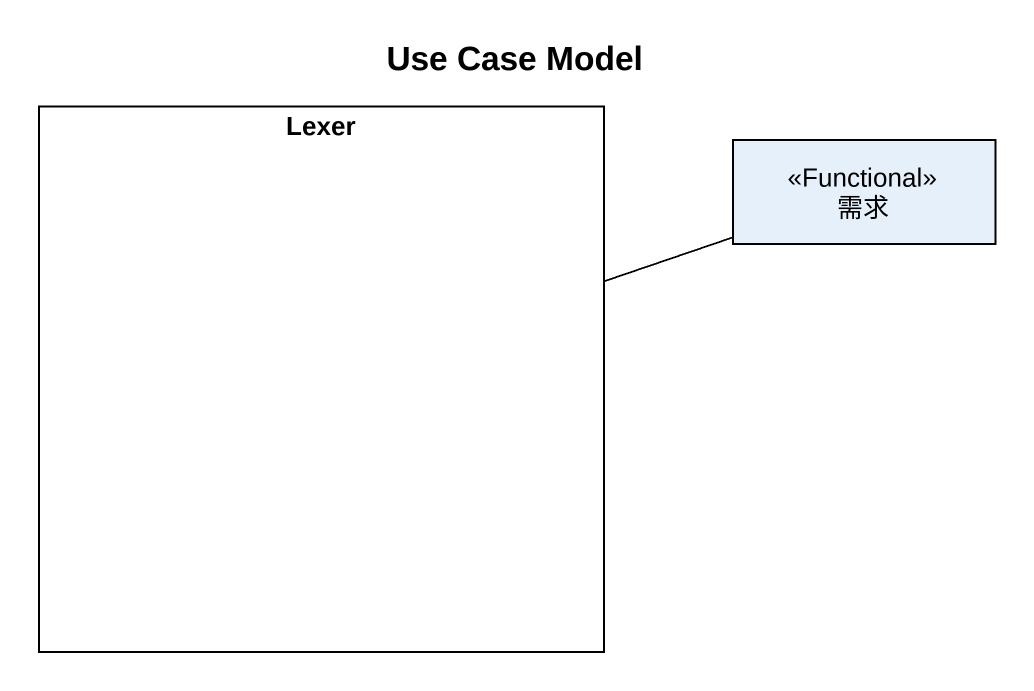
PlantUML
@startuml
title Use Case Model
allowmixing
hide circle
hide empty members
rectangle Lexer
class 需求 <<Functional>>
需求 -left- Lexer
@enduml
